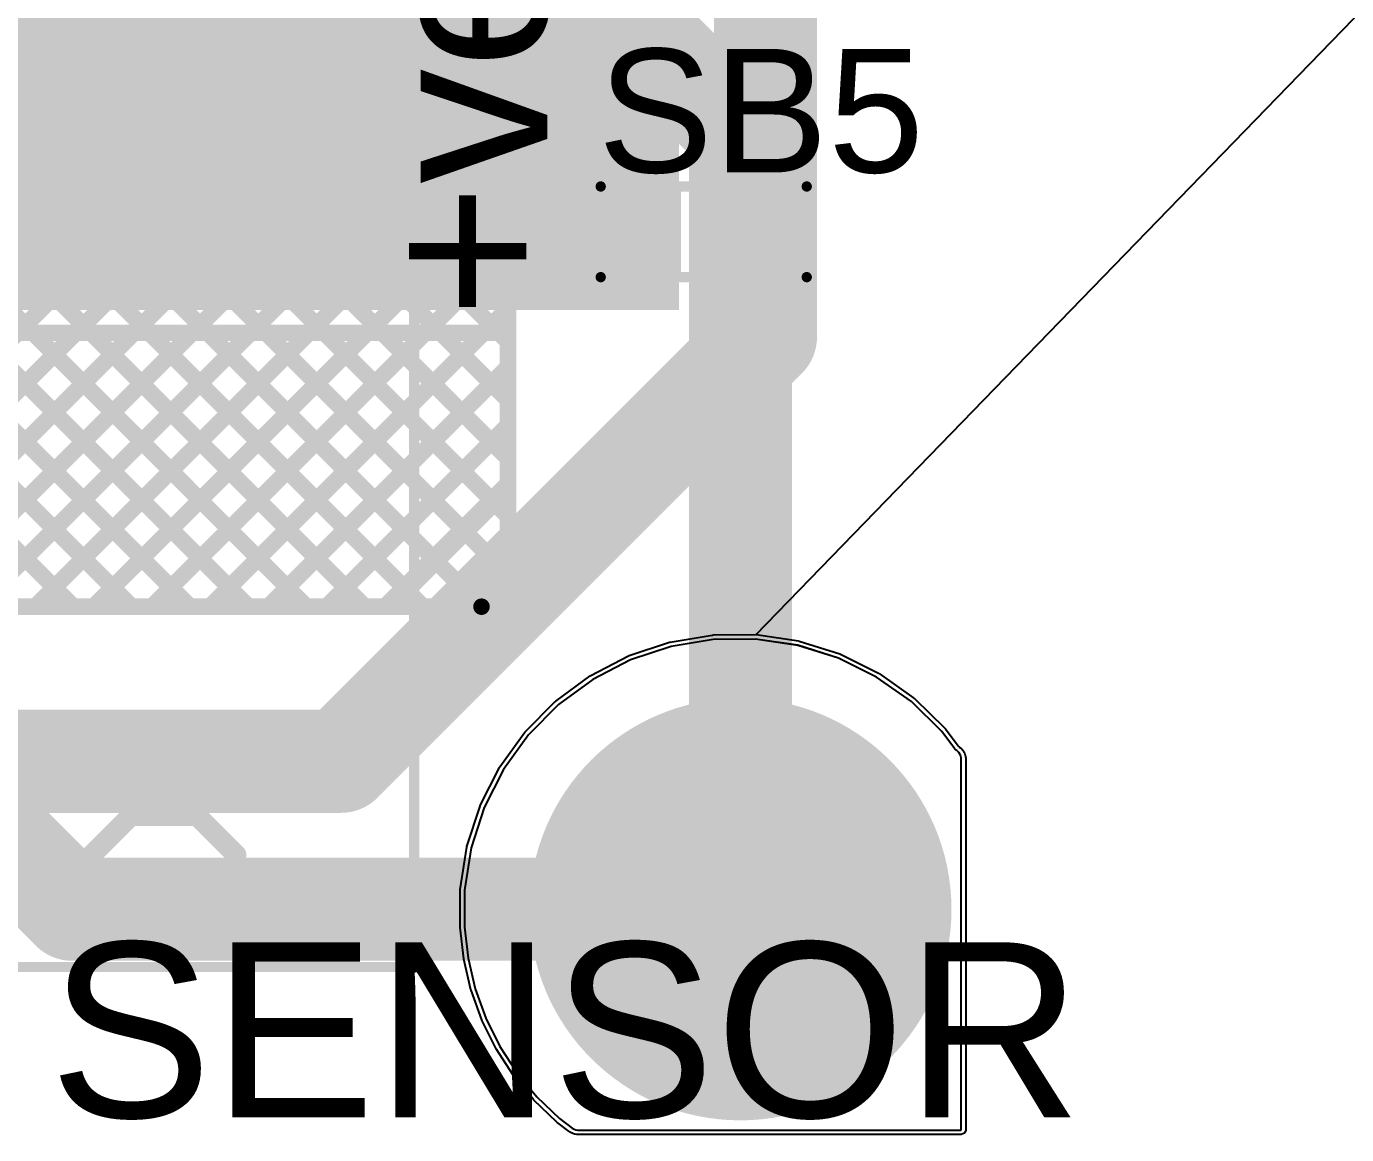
# Model space of a CAD drawing. Header units: millimetres. Extents: x 0 to 214, y 0 to 214.
# Drawn here: x 6.355 to 6.996, y -0.108 to 0.43 of the extents above; entities that cross this region are included whole.
import ezdxf

# ---------------------------------------------------------------- set-up
doc = ezdxf.new("R2010")
doc.units = ezdxf.units.MM
doc.header["$MEASUREMENT"] = 0
for name, color, linetype in [('BottomLayer', 5, 'Continuous'), ('BottomSolder', 6, 'Continuous'), ('MultiLayer', 9, 'Continuous'), ('PadHoleLayer', 156, 'Continuous'), ('TopLayer', 1, 'Continuous'), ('TopOverlay', 2, 'Continuous'), ('TopPaste', 8, 'Continuous'), ('TopSolder', 216, 'Continuous'), ('ViaHoleLayer', 16, 'Continuous')]:
    doc.layers.add(name, color=color, linetype=linetype)
doc.styles.add('Arial', font='', dxfattribs={"height": 0.2})
doc.styles.get('Arial').set_extended_font_data('Arial')

# ---------------------------------------------------------------- blocks, each defined once
blk = doc.blocks.new('S______B______8')
at = {"layer": 'TopLayer'}
for points in [[(-0.045, -0.0175), (-0.045, 0.0175), (-0.015, 0.0175), (-0.015, -0.0175)], [(0.015, -0.0175), (0.015, 0.0175), (0.045, 0.0175), (0.045, -0.0175)]]:
    blk.add_hatch(color=1, dxfattribs=at).paths.add_polyline_path(points)
at = {"layer": 'TopPaste'}
for points in [[(-0.045, -0.0175), (-0.045, 0.0175), (-0.015, 0.0175), (-0.015, -0.0175)], [(0.015, -0.0175), (0.015, 0.0175), (0.045, 0.0175), (0.045, -0.0175)]]:
    blk.add_hatch(color=8, dxfattribs=at).paths.add_polyline_path(points)
at = {"layer": 'TopSolder'}
for points in [[(-0.049, -0.0215), (-0.049, 0.0215), (-0.011, 0.0215), (-0.011, -0.0215)], [(0.011, -0.0215), (0.011, 0.0215), (0.049, 0.0215), (0.049, -0.0215)]]:
    blk.add_hatch(color=216, dxfattribs=at).paths.add_polyline_path(points)
at = {"layer": 'TopOverlay', "const_width": 0.005}
for points in [[(0.05, 0.022), (-0.05, 0.022)], [(-0.05, 0.022), (-0.05, -0.022)], [(0.05, 0.022), (0.05, -0.022)], [(0.05, -0.022), (-0.05, -0.022)]]:
    blk.add_lwpolyline(points, dxfattribs=at)
at = {"layer": 'TopOverlay', "const_width": 0.0025}
for points in [[(-0.05125, 0.022, 1), (-0.04875, 0.022, 1)], [(-0.05125, 0.022, 1), (-0.04875, 0.022, 1)], [(0.04875, 0.022, 1), (0.05125, 0.022, 1)], [(0.04875, 0.022, 1), (0.05125, 0.022, 1)], [(-0.05125, -0.022, 1), (-0.04875, -0.022, 1)], [(-0.05125, -0.022, 1), (-0.04875, -0.022, 1)], [(0.04875, -0.022, 1), (0.05125, -0.022, 1)], [(0.04875, -0.022, 1), (0.05125, -0.022, 1)]]:
    blk.add_lwpolyline(points, format="xyb", close=True, dxfattribs=at)
blk = doc.blocks.new('TBP01R1_508_04BE_88')
at = {"layer": 'BottomLayer'}
blk.add_hatch(color=5, dxfattribs=at).paths.add_polyline_path([(-0.25906, 0.05906), (-0.14094, 0.05906), (-0.14094, -0.05906), (-0.25906, -0.05906)])
at = {"layer": 'BottomSolder'}
blk.add_hatch(color=6, dxfattribs=at).paths.add_polyline_path([(-0.26306, 0.06306), (-0.13694, 0.06306), (-0.13694, -0.06306), (-0.26306, -0.06306)])
at = {"layer": 'MultiLayer'}
blk.add_hatch(color=9, dxfattribs=at).paths.add_polyline_path([(-0.25906, 0.05906), (-0.14094, 0.05906), (-0.14094, -0.05906), (-0.25906, -0.05906)])
at = {"layer": 'PadHoleLayer'}
h = blk.add_hatch(color=156, dxfattribs=at)
edge = h.paths.add_edge_path()
edge.add_arc((-0.2, 0), 0.03346, 0, 360)
at = {"layer": 'TopLayer'}
blk.add_hatch(color=1, dxfattribs=at).paths.add_polyline_path([(-0.25906, 0.05906), (-0.14094, 0.05906), (-0.14094, -0.05906), (-0.25906, -0.05906)])
at = {"layer": 'TopSolder'}
blk.add_hatch(color=216, dxfattribs=at).paths.add_polyline_path([(-0.26306, 0.06306), (-0.13694, 0.06306), (-0.13694, -0.06306), (-0.26306, -0.06306)])
at = {"layer": 'TopOverlay'}
for points, const_width in [([(-0.3315, 0.3937), (-0.3315, -0.07874)], 0.005), ([(0.53126, 0.39346), (-0.3315, 0.39346)], 0.005), ([(-0.226, 0.32), (-0.245, 0.339)], 0.01), ([(-0.175, 0.339), (-0.194, 0.32)], 0.01), ([(-0.194, 0.32), (-0.226, 0.32)], 0.01)]:
    blk.add_lwpolyline(points, dxfattribs=dict(at, const_width=const_width))
for points, const_width in [([(-0.33275, 0.3937, 1), (-0.33025, 0.3937, 1)], 0.0025), ([(-0.33275, 0.39346, 1), (-0.33025, 0.39346, 1)], 0.0025), ([(-0.2475, 0.339, 1), (-0.2425, 0.339, 1)], 0.005), ([(-0.1775, 0.339, 1), (-0.1725, 0.339, 1)], 0.005), ([(-0.2285, 0.32, 1), (-0.2235, 0.32, 1)], 0.005), ([(-0.2285, 0.32, 1), (-0.2235, 0.32, 1)], 0.005), ([(-0.1965, 0.32, 1), (-0.1915, 0.32, 1)], 0.005), ([(-0.1965, 0.32, 1), (-0.1915, 0.32, 1)], 0.005), ([(-0.20306, -0.067, 1), (-0.21094, -0.067, 1)], 0.00787)]:
    blk.add_lwpolyline(points, format="xyb", close=True, dxfattribs=dict(at, const_width=const_width))

msp = doc.modelspace()

# ---------------------------------------------------------------- hatches: boundary and pattern name
at = {"layer": 'BottomLayer'}
h = msp.add_hatch(color=5, dxfattribs=at)
edge = h.paths.add_edge_path()
edge.add_arc((6.70182, 0.00118), 0.09843, 0, 360)
h = msp.add_hatch(color=5, dxfattribs=at)
edge = h.paths.add_edge_path()
edge.add_arc((6.69699, 0.07818), 0.01181, 0, 360)
h = msp.add_hatch(color=5, dxfattribs=at)
edge = h.paths.add_edge_path()
edge.add_arc((6.7529, 0.05916), 0.01181, 0, 360)
h = msp.add_hatch(color=5, dxfattribs=at)
edge = h.paths.add_edge_path()
edge.add_arc((6.644, 0.05209), 0.01181, 0, 360)
h = msp.add_hatch(color=5, dxfattribs=at)
edge = h.paths.add_edge_path()
edge.add_arc((6.77899, 0.00618), 0.01181, 0, 360)
h = msp.add_hatch(color=5, dxfattribs=at)
edge = h.paths.add_edge_path()
edge.add_arc((6.75997, -0.04973), 0.01181, 0, 360)
h = msp.add_hatch(color=5, dxfattribs=at)
edge = h.paths.add_edge_path()
edge.add_arc((6.70699, -0.07582), 0.01181, 0, 360)
at = {"layer": 'BottomSolder'}
h = msp.add_hatch(color=6, dxfattribs=at)
edge = h.paths.add_edge_path()
edge.add_arc((6.70182, 0.00118), 0.10243, 0, 360)
at = {"layer": 'MultiLayer'}
h = msp.add_hatch(color=9, dxfattribs=at)
edge = h.paths.add_edge_path()
edge.add_arc((6.70182, 0.00118), 0.09843, 0, 360)
at = {"layer": 'PadHoleLayer'}
h = msp.add_hatch(color=156, dxfattribs=at)
edge = h.paths.add_edge_path()
edge.add_arc((6.70182, 0.00118), 0.06102, 0, 360)
at = {"layer": 'TopLayer'}
for points in [[(6.343, 0.292), (6.547, 0.292), (6.547, 0.446), (6.343, 0.446)], [(6.53, 0.292), (6.672, 0.292), (6.672, 0.447), (6.53, 0.447)]]:
    msp.add_hatch(color=1, dxfattribs=at).paths.add_polyline_path(points)
h = msp.add_hatch(color=1, dxfattribs=at)
edge = h.paths.add_edge_path()
edge.add_arc((6.70182, 0.00118), 0.09843, 0, 360)
h = msp.add_hatch(color=1, dxfattribs=at)
edge = h.paths.add_edge_path()
edge.add_arc((6.69699, 0.07818), 0.01181, 0, 360)
h = msp.add_hatch(color=1, dxfattribs=at)
edge = h.paths.add_edge_path()
edge.add_arc((6.7529, 0.05916), 0.01181, 0, 360)
h = msp.add_hatch(color=1, dxfattribs=at)
edge = h.paths.add_edge_path()
edge.add_arc((6.644, 0.05209), 0.01181, 0, 360)
h = msp.add_hatch(color=1, dxfattribs=at)
edge = h.paths.add_edge_path()
edge.add_arc((6.77899, 0.00618), 0.01181, 0, 360)
h = msp.add_hatch(color=1, dxfattribs=at)
edge = h.paths.add_edge_path()
edge.add_arc((6.75997, -0.04973), 0.01181, 0, 360)
h = msp.add_hatch(color=1, dxfattribs=at)
edge = h.paths.add_edge_path()
edge.add_arc((6.70699, -0.07582), 0.01181, 0, 360)
at = {"layer": 'TopSolder'}
h = msp.add_hatch(color=216, dxfattribs=at)
edge = h.paths.add_edge_path()
edge.add_arc((6.70182, 0.00118), 0.10243, 0, 360)
at = {"layer": 'ViaHoleLayer'}
h = msp.add_hatch(color=16, dxfattribs=at)
edge = h.paths.add_edge_path()
edge.add_arc((6.69699, 0.07818), 0.00591, 0, 360)
h = msp.add_hatch(color=16, dxfattribs=at)
edge = h.paths.add_edge_path()
edge.add_arc((6.7529, 0.05916), 0.00591, 0, 360)
h = msp.add_hatch(color=16, dxfattribs=at)
edge = h.paths.add_edge_path()
edge.add_arc((6.644, 0.05209), 0.00591, 0, 360)
h = msp.add_hatch(color=16, dxfattribs=at)
edge = h.paths.add_edge_path()
edge.add_arc((6.77899, 0.00618), 0.00591, 0, 360)
h = msp.add_hatch(color=16, dxfattribs=at)
edge = h.paths.add_edge_path()
edge.add_arc((6.75997, -0.04973), 0.00591, 0, 360)
h = msp.add_hatch(color=16, dxfattribs=at)
edge = h.paths.add_edge_path()
edge.add_arc((6.70699, -0.07582), 0.00591, 0, 360)

# ---------------------------------------------------------------- linework, layer by layer
at = {"layer": 'BottomLayer'}
for p, q in [((6.66813, 0.12877), (6.64851, 0.12225)), ((6.68853, 0.13216), (6.66813, 0.12877)), ((6.7092, 0.13234), (6.68853, 0.13216)), ((6.72966, 0.12929), (6.7092, 0.13234)), ((6.74938, 0.12311), (6.72966, 0.12929)), ((6.64851, 0.12225), (6.63014, 0.11275)), ((6.76791, 0.11392), (6.74938, 0.12311)), ((6.63014, 0.11275), (6.61348, 0.10052)), ((6.78478, 0.10197), (6.76791, 0.11392)), ((6.61348, 0.10052), (6.59892, 0.08583)), ((6.79959, 0.08753), (6.78478, 0.10197)), ((6.59892, 0.08583), (6.58682, 0.06906)), ((6.80578, 0.07925), (6.79959, 0.08753)), ((6.80584, 0.07917), (6.80578, 0.07925)), ((6.80597, 0.07898), (6.80584, 0.07917)), ((6.80608, 0.0788), (6.80597, 0.07898)), ((6.80619, 0.0786), (6.80608, 0.0788)), ((6.80624, 0.0785), (6.80619, 0.0786)), ((6.80686, 0.07819), (6.80624, 0.0785)), ((6.80624, 0.0785), (6.80624, 0.0785)), ((6.80789, 0.07725), (6.80686, 0.07819)), ((6.80862, 0.07606), (6.80789, 0.07725)), ((6.809, 0.07472), (6.80862, 0.07606)), ((6.809, 0.07402), (6.809, 0.07472)), ((6.809, -0.05615), (6.809, 0.07402)), ((6.58682, 0.06906), (6.57748, 0.05062)), ((6.57748, 0.05062), (6.57113, 0.03094)), ((6.57113, 0.03094), (6.56791, 0.01052)), ((6.56791, 0.01052), (6.56791, 0.00018)), ((6.56791, 0.00018), (6.56791, -0.00743)), ((6.56791, -0.00743), (6.56966, -0.02255)), ((6.56966, -0.02255), (6.57313, -0.03737)), ((6.57313, -0.03737), (6.57828, -0.05169)), ((6.57828, -0.05169), (6.58505, -0.06533)), ((6.809, -0.106), (6.809, -0.05615)), ((6.58505, -0.06533), (6.59333, -0.0781)), ((6.59333, -0.0781), (6.60303, -0.08983)), ((6.60303, -0.08983), (6.61401, -0.10037)), ((6.61401, -0.10037), (6.62007, -0.10498)), ((6.62007, -0.10498), (6.62039, -0.10522)), ((6.62039, -0.10522), (6.62111, -0.10561)), ((6.62111, -0.10561), (6.62189, -0.10587)), ((6.62189, -0.10587), (6.62269, -0.106)), ((6.62269, -0.106), (6.6231, -0.106)), ((6.6231, -0.106), (6.6231, -0.106)), ((6.6231, -0.106), (6.809, -0.106))]:
    msp.add_line(p, q, dxfattribs=at)
for points, const_width in [([(6.48571, 0.59429), (6.70182, 0.37818)], 0.05), ([(6.39329, 0.55717), (6.589, 0.36146)], 0.008), ([(6.42045, 0.55829), (6.589, 0.38974)], 0.008), ([(6.44873, 0.55829), (6.589, 0.41802)], 0.008), ([(6.3809, 0.54127), (6.589, 0.33317)], 0.008), ([(6.48206, 0.41207), (6.54954, 0.47955)], 0.008), ([(6.48206, 0.38379), (6.56368, 0.46541)], 0.008), ([(6.48206, 0.3555), (6.57782, 0.45127)], 0.008), ([(6.589, 0.14806), (6.589, 0.44009)], 0.008), ([(6.48206, 0.29658), (6.48206, 0.43669)], 0.008), ([(6.48206, 0.32722), (6.589, 0.43417)], 0.008), ([(6.48206, 0.41183), (6.589, 0.30489)], 0.008), ([(6.48206, 0.29894), (6.589, 0.40588)], 0.008), ([(6.70182, 0.00118), (6.70182, 0.37818)], 0.05), ([(6.012, 0.36664), (6.37746, 0.00118)], 0.05), ([(6.48206, 0.38355), (6.589, 0.2766)], 0.008), ([(6.35946, 0.14806), (6.589, 0.3776)], 0.008), ([(6.48206, 0.35526), (6.589, 0.24832)], 0.008), ([(6.38775, 0.14806), (6.589, 0.34931)], 0.008), ([(6.27502, 0.33603), (6.46299, 0.14806)], 0.008), ([(6.48206, 0.32698), (6.589, 0.22003)], 0.008), ([(6.26356, 0.31921), (6.43471, 0.14806)], 0.008), ([(6.41603, 0.14806), (6.589, 0.32103)], 0.008), ([(6.24796, 0.30652), (6.40642, 0.14806)], 0.008), ([(6.22781, 0.29839), (6.37814, 0.14806)], 0.008), ([(6.4797, 0.29658), (6.48206, 0.29894)], 0.008), ([(6.48206, 0.29869), (6.589, 0.19175)], 0.008), ([(6.24977, 0.17978), (6.36656, 0.29658)], 0.008), ([(6.26391, 0.16564), (6.39485, 0.29658)], 0.008), ([(6.27805, 0.1515), (6.42313, 0.29658)], 0.008), ([(6.30289, 0.14806), (6.45142, 0.29658)], 0.008), ([(6.33118, 0.14806), (6.4797, 0.29658)], 0.008), ([(6.34194, 0.29658), (6.48206, 0.29658)], 0.008), ([(6.34275, 0.29658), (6.49127, 0.14806)], 0.008), ([(6.37104, 0.29658), (6.51956, 0.14806)], 0.008), ([(6.39932, 0.29658), (6.54784, 0.14806)], 0.008), ([(6.42761, 0.29658), (6.57613, 0.14806)], 0.008), ([(6.44432, 0.14806), (6.589, 0.29274)], 0.008), ([(6.45588, 0.29658), (6.589, 0.16347)], 0.008), ([(6.4726, 0.14806), (6.589, 0.26446)], 0.008), ([(6.50089, 0.14806), (6.589, 0.23618)], 0.008), ([(6.52917, 0.14806), (6.589, 0.20789)], 0.008), ([(6.55746, 0.14806), (6.589, 0.17961)], 0.008), ([(6.58574, 0.14806), (6.589, 0.15132)], 0.008), ([(6.28149, 0.14806), (6.589, 0.14806)], 0.008), ([(6.37746, 0.00118), (6.70182, 0.00118)], 0.05)]:
    msp.add_lwpolyline(points, dxfattribs=dict(at, const_width=const_width))
for points, const_width in [([(6.587, 0.41802, 1), (6.591, 0.41802, 1)], 0.004), ([(6.48006, 0.41207, 1), (6.48406, 0.41207, 1)], 0.004), ([(6.48006, 0.41183, 1), (6.48406, 0.41183, 1)], 0.004), ([(6.587, 0.40588, 1), (6.591, 0.40588, 1)], 0.004), ([(6.68932, 0.37818, 1), (6.71432, 0.37818, 1)], 0.025), ([(6.68932, 0.37818, 1), (6.71432, 0.37818, 1)], 0.025), ([(6.587, 0.38974, 1), (6.591, 0.38974, 1)], 0.004), ([(6.48006, 0.38379, 1), (6.48406, 0.38379, 1)], 0.004), ([(6.48006, 0.38355, 1), (6.48406, 0.38355, 1)], 0.004), ([(6.587, 0.3776, 1), (6.591, 0.3776, 1)], 0.004), ([(6.587, 0.36146, 1), (6.591, 0.36146, 1)], 0.004), ([(6.48006, 0.3555, 1), (6.48406, 0.3555, 1)], 0.004), ([(6.48006, 0.35526, 1), (6.48406, 0.35526, 1)], 0.004), ([(6.587, 0.34931, 1), (6.591, 0.34931, 1)], 0.004), ([(6.587, 0.33317, 1), (6.591, 0.33317, 1)], 0.004), ([(6.48006, 0.32722, 1), (6.48406, 0.32722, 1)], 0.004), ([(6.48006, 0.32698, 1), (6.48406, 0.32698, 1)], 0.004), ([(6.587, 0.32103, 1), (6.591, 0.32103, 1)], 0.004), ([(6.587, 0.30489, 1), (6.591, 0.30489, 1)], 0.004), ([(6.48006, 0.29894, 1), (6.48406, 0.29894, 1)], 0.004), ([(6.48006, 0.29894, 1), (6.48406, 0.29894, 1)], 0.004), ([(6.48006, 0.29869, 1), (6.48406, 0.29869, 1)], 0.004), ([(6.36456, 0.29658, 1), (6.36856, 0.29658, 1)], 0.004), ([(6.36904, 0.29658, 1), (6.37304, 0.29658, 1)], 0.004), ([(6.39285, 0.29658, 1), (6.39685, 0.29658, 1)], 0.004), ([(6.39732, 0.29658, 1), (6.40132, 0.29658, 1)], 0.004), ([(6.42113, 0.29658, 1), (6.42513, 0.29658, 1)], 0.004), ([(6.42561, 0.29658, 1), (6.42961, 0.29658, 1)], 0.004), ([(6.44942, 0.29658, 1), (6.45342, 0.29658, 1)], 0.004), ([(6.45388, 0.29658, 1), (6.45788, 0.29658, 1)], 0.004), ([(6.4777, 0.29658, 1), (6.4817, 0.29658, 1)], 0.004), ([(6.4777, 0.29658, 1), (6.4817, 0.29658, 1)], 0.004), ([(6.48006, 0.29658, 1), (6.48406, 0.29658, 1)], 0.004), ([(6.48006, 0.29658, 1), (6.48406, 0.29658, 1)], 0.004), ([(6.587, 0.29274, 1), (6.591, 0.29274, 1)], 0.004), ([(6.587, 0.2766, 1), (6.591, 0.2766, 1)], 0.004), ([(6.587, 0.26446, 1), (6.591, 0.26446, 1)], 0.004), ([(6.587, 0.24832, 1), (6.591, 0.24832, 1)], 0.004), ([(6.587, 0.23618, 1), (6.591, 0.23618, 1)], 0.004), ([(6.587, 0.22003, 1), (6.591, 0.22003, 1)], 0.004), ([(6.587, 0.20789, 1), (6.591, 0.20789, 1)], 0.004), ([(6.587, 0.19175, 1), (6.591, 0.19175, 1)], 0.004), ([(6.587, 0.17961, 1), (6.591, 0.17961, 1)], 0.004), ([(6.587, 0.16347, 1), (6.591, 0.16347, 1)], 0.004), ([(6.587, 0.15132, 1), (6.591, 0.15132, 1)], 0.004), ([(6.35746, 0.14806, 1), (6.36146, 0.14806, 1)], 0.004), ([(6.37614, 0.14806, 1), (6.38014, 0.14806, 1)], 0.004), ([(6.38575, 0.14806, 1), (6.38975, 0.14806, 1)], 0.004), ([(6.40442, 0.14806, 1), (6.40842, 0.14806, 1)], 0.004), ([(6.41403, 0.14806, 1), (6.41803, 0.14806, 1)], 0.004), ([(6.43271, 0.14806, 1), (6.43671, 0.14806, 1)], 0.004), ([(6.44232, 0.14806, 1), (6.44632, 0.14806, 1)], 0.004), ([(6.46099, 0.14806, 1), (6.46499, 0.14806, 1)], 0.004), ([(6.4706, 0.14806, 1), (6.4746, 0.14806, 1)], 0.004), ([(6.48927, 0.14806, 1), (6.49327, 0.14806, 1)], 0.004), ([(6.49889, 0.14806, 1), (6.50289, 0.14806, 1)], 0.004), ([(6.51756, 0.14806, 1), (6.52156, 0.14806, 1)], 0.004), ([(6.52717, 0.14806, 1), (6.53117, 0.14806, 1)], 0.004), ([(6.54584, 0.14806, 1), (6.54984, 0.14806, 1)], 0.004), ([(6.55546, 0.14806, 1), (6.55946, 0.14806, 1)], 0.004), ([(6.57413, 0.14806, 1), (6.57812, 0.14806, 1)], 0.004), ([(6.58374, 0.14806, 1), (6.58774, 0.14806, 1)], 0.004), ([(6.587, 0.14806, 1), (6.591, 0.14806, 1)], 0.004), ([(6.587, 0.14806, 1), (6.591, 0.14806, 1)], 0.004), ([(6.36496, 0.00118, 1), (6.38996, 0.00118, 1)], 0.025), ([(6.36496, 0.00118, 1), (6.38996, 0.00118, 1)], 0.025), ([(6.68932, 0.00118, 1), (6.71432, 0.00118, 1)], 0.025), ([(6.68932, 0.00118, 1), (6.71432, 0.00118, 1)], 0.025)]:
    msp.add_lwpolyline(points, format="xyb", close=True, dxfattribs=dict(at, const_width=const_width))
at = {"layer": 'BottomSolder'}
for p, q in [((6.70935, 0.13444), (214.06023, 213.98652)), ((6.64783, 0.1243), (6.66745, 0.13083)), ((6.66745, 0.13083), (6.66763, 0.13081)), ((6.66763, 0.13081), (6.66778, 0.13091)), ((6.66778, 0.13091), (6.68817, 0.1343)), ((6.68817, 0.1343), (6.68835, 0.13426)), ((6.68835, 0.13426), (6.68851, 0.13433)), ((6.68851, 0.13433), (6.70919, 0.1345)), ((6.70919, 0.1345), (6.70935, 0.13444)), ((6.70935, 0.13444), (6.70952, 0.13448)), ((6.70952, 0.13448), (6.72997, 0.13144)), ((6.72997, 0.13144), (6.73013, 0.13134)), ((6.73013, 0.13134), (6.7303, 0.13136)), ((6.7303, 0.13136), (6.75003, 0.12517)), ((6.62915, 0.11468), (6.64752, 0.12417)), ((6.64752, 0.12417), (6.64769, 0.12419)), ((6.64769, 0.12419), (6.64783, 0.1243)), ((6.75003, 0.12517), (6.75017, 0.12506)), ((6.75017, 0.12506), (6.75035, 0.12505)), ((6.75035, 0.12505), (6.76887, 0.11586)), ((6.76887, 0.11586), (6.76899, 0.11573)), ((6.76899, 0.11573), (6.76916, 0.11569)), ((6.76916, 0.11569), (6.78603, 0.10373)), ((6.6122, 0.10226), (6.62886, 0.1145)), ((6.62886, 0.1145), (6.62903, 0.11454)), ((6.62903, 0.11454), (6.62915, 0.11468)), ((6.78603, 0.10373), (6.78613, 0.10358)), ((6.78613, 0.10358), (6.78629, 0.10352)), ((6.78629, 0.10352), (6.8011, 0.08908)), ((6.59738, 0.08736), (6.61194, 0.10204)), ((6.61194, 0.10204), (6.6121, 0.10211)), ((6.6121, 0.10211), (6.6122, 0.10226)), ((6.58507, 0.07033), (6.59716, 0.0871)), ((6.59716, 0.0871), (6.59731, 0.08719)), ((6.59731, 0.08719), (6.59738, 0.08736)), ((6.8011, 0.08908), (6.80117, 0.08892)), ((6.80117, 0.08892), (6.80132, 0.08883)), ((6.80132, 0.08883), (6.80751, 0.08055)), ((6.80751, 0.08055), (6.80751, 0.08055)), ((6.80751, 0.08055), (6.80757, 0.08046)), ((6.80757, 0.08046), (6.80759, 0.08041)), ((6.80759, 0.08041), (6.80763, 0.08039)), ((6.80763, 0.08039), (6.80775, 0.0802)), ((6.80775, 0.0802), (6.80776, 0.08016)), ((6.80776, 0.08016), (6.80783, 0.08013)), ((6.80783, 0.08013), (6.80804, 0.07989)), ((6.80804, 0.07989), (6.80833, 0.07979)), ((6.80833, 0.07979), (6.80935, 0.07884)), ((6.80935, 0.07884), (6.80948, 0.07857)), ((6.80948, 0.07857), (6.80973, 0.07839)), ((6.80973, 0.07839), (6.81046, 0.0772)), ((6.81046, 0.0772), (6.81051, 0.07689)), ((6.81051, 0.07689), (6.8107, 0.07665)), ((6.8107, 0.07665), (6.81108, 0.07531)), ((6.81108, 0.07531), (6.81105, 0.07501)), ((6.81105, 0.07501), (6.81117, 0.07472)), ((6.81117, 0.07472), (6.81117, 0.07402)), ((6.81117, 0.07402), (6.81117, 0.07402)), ((6.81117, 0.07402), (6.81117, -0.05615)), ((6.57555, 0.0516), (6.58489, 0.07004)), ((6.58489, 0.07004), (6.58502, 0.07016)), ((6.58502, 0.07016), (6.58507, 0.07033)), ((6.56907, 0.03161), (6.57542, 0.05128)), ((6.57542, 0.05128), (6.57554, 0.05142)), ((6.57554, 0.05142), (6.57555, 0.0516)), ((6.56577, 0.01085), (6.56899, 0.03128)), ((6.56899, 0.03128), (6.56908, 0.03143)), ((6.56908, 0.03143), (6.56907, 0.03161)), ((6.56574, 0.01052), (6.56581, 0.01068)), ((6.56574, 0.00018), (6.56574, 0.01052)), ((6.56581, 0.01068), (6.56577, 0.01085)), ((6.56574, -0.00743), (6.56574, 0.00018)), ((6.56579, -0.00755), (6.56574, -0.00743)), ((6.56576, -0.00768), (6.56579, -0.00755)), ((6.56751, -0.0228), (6.56576, -0.00768)), ((6.56757, -0.02292), (6.56751, -0.0228)), ((6.56755, -0.02305), (6.56757, -0.02292)), ((6.57102, -0.03787), (6.56755, -0.02305)), ((6.5711, -0.03797), (6.57102, -0.03787)), ((6.57109, -0.03811), (6.5711, -0.03797)), ((6.57625, -0.05243), (6.57109, -0.03811)), ((6.57633, -0.05253), (6.57625, -0.05243)), ((6.57634, -0.05266), (6.57633, -0.05253)), ((6.58311, -0.06629), (6.57634, -0.05266)), ((6.81117, -0.05615), (6.81117, -0.106)), ((6.58321, -0.06638), (6.58311, -0.06629)), ((6.58323, -0.06651), (6.58321, -0.06638)), ((6.59152, -0.07928), (6.58323, -0.06651)), ((6.59162, -0.07935), (6.59152, -0.07928)), ((6.59166, -0.07948), (6.59162, -0.07935)), ((6.60136, -0.09121), (6.59166, -0.07948)), ((6.60148, -0.09127), (6.60136, -0.09121)), ((6.60153, -0.09139), (6.60148, -0.09127)), ((6.61251, -0.10193), (6.60153, -0.09139)), ((6.61263, -0.10198), (6.61251, -0.10193)), ((6.6127, -0.1021), (6.61263, -0.10198)), ((6.61876, -0.1067), (6.6127, -0.1021)), ((6.61908, -0.10695), (6.61876, -0.1067)), ((6.61876, -0.1067), (6.61876, -0.1067)), ((6.61926, -0.10699), (6.61908, -0.10695)), ((6.61938, -0.10714), (6.61926, -0.10699)), ((6.6201, -0.10752), (6.61938, -0.10714)), ((6.62028, -0.10754), (6.6201, -0.10752)), ((6.62042, -0.10766), (6.62028, -0.10754)), ((6.6212, -0.10792), (6.62042, -0.10766)), ((6.62138, -0.10791), (6.6212, -0.10792)), ((6.62154, -0.108), (6.62138, -0.10791)), ((6.62234, -0.10814), (6.62154, -0.108)), ((6.62252, -0.10809), (6.62234, -0.10814)), ((6.62269, -0.10816), (6.62252, -0.10809)), ((6.6231, -0.10816), (6.62269, -0.10816)), ((6.809, -0.10816), (6.6231, -0.10816)), ((6.6231, -0.10816), (6.6231, -0.10816)), ((6.81053, -0.10753), (6.809, -0.10816)), ((6.81117, -0.106), (6.81053, -0.10753))]:
    msp.add_line(p, q, dxfattribs=at)
at = {"layer": 'TopLayer'}
for p, q in [((6.66813, 0.12877), (6.64851, 0.12225)), ((6.68853, 0.13216), (6.66813, 0.12877)), ((6.7092, 0.13234), (6.68853, 0.13216)), ((6.72966, 0.1293), (6.7092, 0.13234)), ((6.74938, 0.12311), (6.72966, 0.1293)), ((6.64851, 0.12225), (6.63014, 0.11275)), ((6.76791, 0.11392), (6.74938, 0.12311)), ((6.63014, 0.11275), (6.61348, 0.10052)), ((6.78478, 0.10197), (6.76791, 0.11392)), ((6.61348, 0.10052), (6.59892, 0.08583)), ((6.79959, 0.08753), (6.78478, 0.10197)), ((6.59892, 0.08583), (6.58682, 0.06906)), ((6.80578, 0.07925), (6.79959, 0.08753)), ((6.80584, 0.07917), (6.80578, 0.07925)), ((6.80597, 0.07898), (6.80584, 0.07917)), ((6.80608, 0.0788), (6.80597, 0.07898)), ((6.80619, 0.0786), (6.80608, 0.0788)), ((6.80624, 0.0785), (6.80619, 0.0786)), ((6.80686, 0.07819), (6.80624, 0.0785)), ((6.80789, 0.07725), (6.80686, 0.07819)), ((6.80862, 0.07606), (6.80789, 0.07725)), ((6.809, 0.07472), (6.80862, 0.07606)), ((6.809, 0.07402), (6.809, 0.07472)), ((6.809, -0.05615), (6.809, 0.07402)), ((6.58682, 0.06906), (6.57748, 0.05062)), ((6.57748, 0.05062), (6.57113, 0.03094)), ((6.57113, 0.03094), (6.56791, 0.01052)), ((6.56791, 0.01052), (6.56791, 0.00018)), ((6.56791, 0.00018), (6.56791, -0.00743)), ((6.56791, -0.00743), (6.56966, -0.02255)), ((6.56966, -0.02255), (6.57313, -0.03737)), ((6.57313, -0.03737), (6.57828, -0.05169)), ((6.57828, -0.05169), (6.58505, -0.06533)), ((6.809, -0.106), (6.809, -0.05615)), ((6.58505, -0.06533), (6.59333, -0.0781)), ((6.59333, -0.0781), (6.60303, -0.08983)), ((6.60303, -0.08983), (6.61401, -0.10037)), ((6.61401, -0.10037), (6.62007, -0.10498)), ((6.62007, -0.10498), (6.62039, -0.10522)), ((6.62039, -0.10522), (6.62111, -0.10561)), ((6.62111, -0.10561), (6.62189, -0.10587)), ((6.62189, -0.10587), (6.62269, -0.106)), ((6.62269, -0.106), (6.6231, -0.106)), ((6.6231, -0.106), (6.6231, -0.106)), ((6.6231, -0.106), (6.809, -0.106))]:
    msp.add_line(p, q, dxfattribs=at)
for points, const_width in [([(6.714, 0.33), (6.714, 0.795)], 0.05), ([(6.714, 0.279), (6.714, 0.33)], 0.05), ([(6.27502, 0.33603), (6.46299, 0.14806)], 0.008), ([(6.26356, 0.31921), (6.43471, 0.14806)], 0.008), ([(6.24796, 0.30652), (6.40642, 0.14806)], 0.008), ([(6.22781, 0.29839), (6.37814, 0.14806)], 0.008), ([(6.508, 0.073), (6.714, 0.279)], 0.05), ([(6.24632, 0.14806), (6.37927, 0.281)], 0.008), ([(6.27461, 0.14806), (6.40755, 0.281)], 0.008), ([(6.30289, 0.14806), (6.43583, 0.281)], 0.008), ([(6.33118, 0.14806), (6.46412, 0.281)], 0.008), ([(6.332, 0.281), (6.519, 0.281)], 0.008), ([(6.35834, 0.281), (6.49127, 0.14806)], 0.008), ([(6.35946, 0.14806), (6.4924, 0.281)], 0.008), ([(6.38662, 0.281), (6.51956, 0.14806)], 0.008), ([(6.38775, 0.14806), (6.52069, 0.281)], 0.008), ([(6.4149, 0.281), (6.54, 0.15591)], 0.008), ([(6.41603, 0.14806), (6.54897, 0.281)], 0.008), ([(6.44319, 0.281), (6.55414, 0.17005)], 0.008), ([(6.44432, 0.14806), (6.57726, 0.281)], 0.008), ([(6.47147, 0.281), (6.56828, 0.18419)], 0.008), ([(6.49975, 0.281), (6.58242, 0.19833)], 0.008), ([(6.519, 0.281), (6.558, 0.281)], 0.008), ([(6.519, 0.281), (6.558, 0.281)], 0.008), ([(6.52803, 0.281), (6.589, 0.22003)], 0.008), ([(6.55632, 0.281), (6.589, 0.24832)], 0.008), ([(6.558, 0.281), (6.589, 0.281)], 0.008), ([(6.5846, 0.281), (6.589, 0.2766)], 0.008), ([(6.589, 0.20491), (6.589, 0.281)], 0.008), ([(6.4726, 0.14806), (6.589, 0.26446)], 0.008), ([(6.50089, 0.14806), (6.589, 0.23618)], 0.008), ([(6.52917, 0.14806), (6.589, 0.20789)], 0.008), ([(6.53215, 0.14806), (6.589, 0.20491)], 0.008), ([(5.08127, 0.14803), (6.53215, 0.14806)], 0.008), ([(4.976, 0.073), (6.508, 0.073)], 0.05)]:
    msp.add_lwpolyline(points, dxfattribs=dict(at, const_width=const_width))
for points, const_width in [([(6.7015, 0.33, 1), (6.7265, 0.33, 1)], 0.025), ([(6.7015, 0.33, 1), (6.7265, 0.33, 1)], 0.025), ([(6.7015, 0.279, 1), (6.7265, 0.279, 1)], 0.025), ([(6.7015, 0.279, 1), (6.7265, 0.279, 1)], 0.025), ([(6.35633, 0.281, 1), (6.36034, 0.281, 1)], 0.004), ([(6.37727, 0.281, 1), (6.38127, 0.281, 1)], 0.004), ([(6.38462, 0.281, 1), (6.38862, 0.281, 1)], 0.004), ([(6.40555, 0.281, 1), (6.40955, 0.281, 1)], 0.004), ([(6.4129, 0.281, 1), (6.4169, 0.281, 1)], 0.004), ([(6.43383, 0.281, 1), (6.43783, 0.281, 1)], 0.004), ([(6.44119, 0.281, 1), (6.44519, 0.281, 1)], 0.004), ([(6.46212, 0.281, 1), (6.46612, 0.281, 1)], 0.004), ([(6.46947, 0.281, 1), (6.47347, 0.281, 1)], 0.004), ([(6.4904, 0.281, 1), (6.4944, 0.281, 1)], 0.004), ([(6.49775, 0.281, 1), (6.50175, 0.281, 1)], 0.004), ([(6.517, 0.281, 1), (6.521, 0.281, 1)], 0.004), ([(6.517, 0.281, 1), (6.521, 0.281, 1)], 0.004), ([(6.517, 0.281, 1), (6.521, 0.281, 1)], 0.004), ([(6.51869, 0.281, 1), (6.52269, 0.281, 1)], 0.004), ([(6.52603, 0.281, 1), (6.53003, 0.281, 1)], 0.004), ([(6.54697, 0.281, 1), (6.55097, 0.281, 1)], 0.004), ([(6.55432, 0.281, 1), (6.55832, 0.281, 1)], 0.004), ([(6.556, 0.281, 1), (6.56, 0.281, 1)], 0.004), ([(6.556, 0.281, 1), (6.56, 0.281, 1)], 0.004), ([(6.556, 0.281, 1), (6.56, 0.281, 1)], 0.004), ([(6.57526, 0.281, 1), (6.57926, 0.281, 1)], 0.004), ([(6.5826, 0.281, 1), (6.5866, 0.281, 1)], 0.004), ([(6.587, 0.281, 1), (6.591, 0.281, 1)], 0.004), ([(6.587, 0.281, 1), (6.591, 0.281, 1)], 0.004), ([(6.587, 0.2766, 1), (6.591, 0.2766, 1)], 0.004), ([(6.587, 0.26446, 1), (6.591, 0.26446, 1)], 0.004), ([(6.587, 0.24832, 1), (6.591, 0.24832, 1)], 0.004), ([(6.587, 0.23618, 1), (6.591, 0.23618, 1)], 0.004), ([(6.587, 0.22003, 1), (6.591, 0.22003, 1)], 0.004), ([(6.587, 0.20789, 1), (6.591, 0.20789, 1)], 0.004), ([(6.587, 0.20491, 1), (6.591, 0.20491, 1)], 0.004), ([(6.587, 0.20491, 1), (6.591, 0.20491, 1)], 0.004), ([(6.58042, 0.19833, 1), (6.58442, 0.19833, 1)], 0.004), ([(6.56628, 0.18419, 1), (6.57028, 0.18419, 1)], 0.004), ([(6.55214, 0.17005, 1), (6.55614, 0.17005, 1)], 0.004), ([(6.538, 0.15591, 1), (6.542, 0.15591, 1)], 0.004), ([(6.35746, 0.14806, 1), (6.36146, 0.14806, 1)], 0.004), ([(6.37614, 0.14806, 1), (6.38014, 0.14806, 1)], 0.004), ([(6.38575, 0.14806, 1), (6.38975, 0.14806, 1)], 0.004), ([(6.40442, 0.14806, 1), (6.40842, 0.14806, 1)], 0.004), ([(6.41403, 0.14806, 1), (6.41803, 0.14806, 1)], 0.004), ([(6.43271, 0.14806, 1), (6.43671, 0.14806, 1)], 0.004), ([(6.44232, 0.14806, 1), (6.44632, 0.14806, 1)], 0.004), ([(6.46099, 0.14806, 1), (6.46499, 0.14806, 1)], 0.004), ([(6.4706, 0.14806, 1), (6.4746, 0.14806, 1)], 0.004), ([(6.48927, 0.14806, 1), (6.49327, 0.14806, 1)], 0.004), ([(6.49889, 0.14806, 1), (6.50289, 0.14806, 1)], 0.004), ([(6.51756, 0.14806, 1), (6.52156, 0.14806, 1)], 0.004), ([(6.52717, 0.14806, 1), (6.53117, 0.14806, 1)], 0.004), ([(6.53015, 0.14806, 1), (6.53415, 0.14806, 1)], 0.004), ([(6.53015, 0.14806, 1), (6.53415, 0.14806, 1)], 0.004), ([(6.4955, 0.073, 1), (6.5205, 0.073, 1)], 0.025), ([(6.4955, 0.073, 1), (6.5205, 0.073, 1)], 0.025)]:
    msp.add_lwpolyline(points, format="xyb", close=True, dxfattribs=dict(at, const_width=const_width))
at = {"layer": 'TopSolder'}
for p, q in [((6.70935, 0.13444), (214.06023, 213.98652)), ((6.64783, 0.12431), (6.66745, 0.13083)), ((6.66745, 0.13083), (6.66763, 0.13082)), ((6.66763, 0.13082), (6.66778, 0.13091)), ((6.66778, 0.13091), (6.68817, 0.1343)), ((6.68817, 0.1343), (6.68835, 0.13426)), ((6.68835, 0.13426), (6.68851, 0.13433)), ((6.68851, 0.13433), (6.70919, 0.1345)), ((6.70919, 0.1345), (6.70935, 0.13444)), ((6.70935, 0.13444), (6.70952, 0.13448)), ((6.70952, 0.13448), (6.72997, 0.13144)), ((6.72997, 0.13144), (6.73013, 0.13134)), ((6.73013, 0.13134), (6.7303, 0.13136)), ((6.7303, 0.13136), (6.75003, 0.12517)), ((6.62915, 0.11468), (6.64752, 0.12417)), ((6.64752, 0.12417), (6.64769, 0.12419)), ((6.64769, 0.12419), (6.64783, 0.12431)), ((6.75003, 0.12517), (6.75017, 0.12506)), ((6.75017, 0.12506), (6.75035, 0.12505)), ((6.75035, 0.12505), (6.76887, 0.11586)), ((6.76887, 0.11586), (6.76899, 0.11573)), ((6.76899, 0.11573), (6.76916, 0.11569)), ((6.76916, 0.11569), (6.78603, 0.10373)), ((6.6122, 0.10226), (6.62886, 0.1145)), ((6.62886, 0.1145), (6.62903, 0.11454)), ((6.62903, 0.11454), (6.62915, 0.11468)), ((6.78603, 0.10373), (6.78613, 0.10358)), ((6.78613, 0.10358), (6.78629, 0.10352)), ((6.78629, 0.10352), (6.8011, 0.08908)), ((6.59738, 0.08736), (6.61194, 0.10204)), ((6.61194, 0.10204), (6.6121, 0.10211)), ((6.6121, 0.10211), (6.6122, 0.10226)), ((6.58507, 0.07033), (6.59716, 0.0871)), ((6.59716, 0.0871), (6.59731, 0.08719)), ((6.59731, 0.08719), (6.59738, 0.08736)), ((6.8011, 0.08908), (6.80117, 0.08892)), ((6.80117, 0.08892), (6.80132, 0.08883)), ((6.80132, 0.08883), (6.80751, 0.08055)), ((6.80751, 0.08055), (6.80751, 0.08055)), ((6.80751, 0.08055), (6.80757, 0.08046)), ((6.80757, 0.08046), (6.80759, 0.08041)), ((6.80759, 0.08041), (6.80763, 0.08039)), ((6.80763, 0.08039), (6.80775, 0.0802)), ((6.80775, 0.0802), (6.80776, 0.08016)), ((6.80776, 0.08016), (6.80783, 0.08013)), ((6.80783, 0.08013), (6.80804, 0.07989)), ((6.80804, 0.07989), (6.80833, 0.07979)), ((6.80833, 0.07979), (6.80935, 0.07885)), ((6.80935, 0.07885), (6.80948, 0.07857)), ((6.80948, 0.07857), (6.80973, 0.07839)), ((6.80973, 0.07839), (6.81046, 0.0772)), ((6.81046, 0.0772), (6.81051, 0.07689)), ((6.81051, 0.07689), (6.8107, 0.07665)), ((6.8107, 0.07665), (6.81108, 0.07531)), ((6.81108, 0.07531), (6.81105, 0.07501)), ((6.81105, 0.07501), (6.81117, 0.07472)), ((6.81117, 0.07402), (6.81116, -0.05615)), ((6.81117, 0.07472), (6.81117, 0.07402)), ((6.81117, 0.07402), (6.81117, 0.07402)), ((6.57555, 0.05159), (6.58489, 0.07004)), ((6.58489, 0.07004), (6.58502, 0.07016)), ((6.58502, 0.07016), (6.58507, 0.07033)), ((6.56907, 0.03161), (6.57542, 0.05128)), ((6.57542, 0.05128), (6.57554, 0.05142)), ((6.57554, 0.05142), (6.57555, 0.05159)), ((6.56577, 0.01085), (6.56899, 0.03128)), ((6.56899, 0.03128), (6.56908, 0.03143)), ((6.56908, 0.03143), (6.56907, 0.03161)), ((6.56574, 0.01052), (6.56581, 0.01068)), ((6.56574, 0.00018), (6.56574, 0.01052)), ((6.56581, 0.01068), (6.56577, 0.01085)), ((6.56574, -0.00743), (6.56574, 0.00018)), ((6.56579, -0.00755), (6.56574, -0.00743)), ((6.56576, -0.00768), (6.56579, -0.00755)), ((6.56751, -0.0228), (6.56576, -0.00768)), ((6.56757, -0.02292), (6.56751, -0.0228)), ((6.56755, -0.02305), (6.56757, -0.02292)), ((6.57102, -0.03787), (6.56755, -0.02305)), ((6.5711, -0.03797), (6.57102, -0.03787)), ((6.57109, -0.03811), (6.5711, -0.03797)), ((6.57625, -0.05243), (6.57109, -0.03811)), ((6.57633, -0.05253), (6.57625, -0.05243)), ((6.57634, -0.05266), (6.57633, -0.05253)), ((6.58311, -0.06629), (6.57634, -0.05266)), ((6.81116, -0.05615), (6.81116, -0.106)), ((6.58321, -0.06638), (6.58311, -0.06629)), ((6.58323, -0.06651), (6.58321, -0.06638)), ((6.59152, -0.07928), (6.58323, -0.06651)), ((6.59162, -0.07935), (6.59152, -0.07928)), ((6.59166, -0.07948), (6.59162, -0.07935)), ((6.60136, -0.09121), (6.59166, -0.07948)), ((6.60148, -0.09127), (6.60136, -0.09121)), ((6.60153, -0.09139), (6.60148, -0.09127)), ((6.61251, -0.10193), (6.60153, -0.09139)), ((6.61263, -0.10198), (6.61251, -0.10193)), ((6.6127, -0.1021), (6.61263, -0.10198)), ((6.61876, -0.1067), (6.6127, -0.1021)), ((6.61908, -0.10695), (6.61876, -0.1067)), ((6.61876, -0.1067), (6.61876, -0.1067)), ((6.61926, -0.10699), (6.61908, -0.10695)), ((6.61938, -0.10714), (6.61926, -0.10699)), ((6.6201, -0.10752), (6.61938, -0.10714)), ((6.62028, -0.10754), (6.6201, -0.10752)), ((6.62042, -0.10766), (6.62028, -0.10754)), ((6.6212, -0.10792), (6.62042, -0.10766)), ((6.62138, -0.10791), (6.6212, -0.10792)), ((6.62154, -0.108), (6.62138, -0.10791)), ((6.62234, -0.10814), (6.62154, -0.108)), ((6.62252, -0.10809), (6.62234, -0.10814)), ((6.6227, -0.10816), (6.62252, -0.10809)), ((6.6231, -0.10816), (6.6227, -0.10816)), ((6.809, -0.10816), (6.6231, -0.10816)), ((6.6231, -0.10816), (6.6231, -0.10816)), ((6.81053, -0.10753), (6.809, -0.10816)), ((6.81116, -0.106), (6.81053, -0.10753))]:
    msp.add_line(p, q, dxfattribs=at)

# ---------------------------------------------------------------- block references
at = {"rotation": 180}
for name, p in [('TBP01R1_508_04BE_88', (6.212, 0.36664)), ('S______B______8', (6.684, 0.33))]:
    msp.add_blockref(name, p, dxfattribs=at)

# ---------------------------------------------------------------- texts
at = {"layer": 'TopOverlay', "style": 'Arial'}
for s, height, rotation, p in [('+ve', 0.08, 90, (6.60806, 0.288)), ('PRESSURE SENSOR', 0.085, 360, (5.68, -0.09985))]:
    msp.add_text(s, height=height, rotation=rotation, dxfattribs=at).set_placement(p)
msp.add_text('SB5', height=0.06, dxfattribs=at).set_placement((6.63257, 0.35881))

doc.saveas('drawing.dxf')
